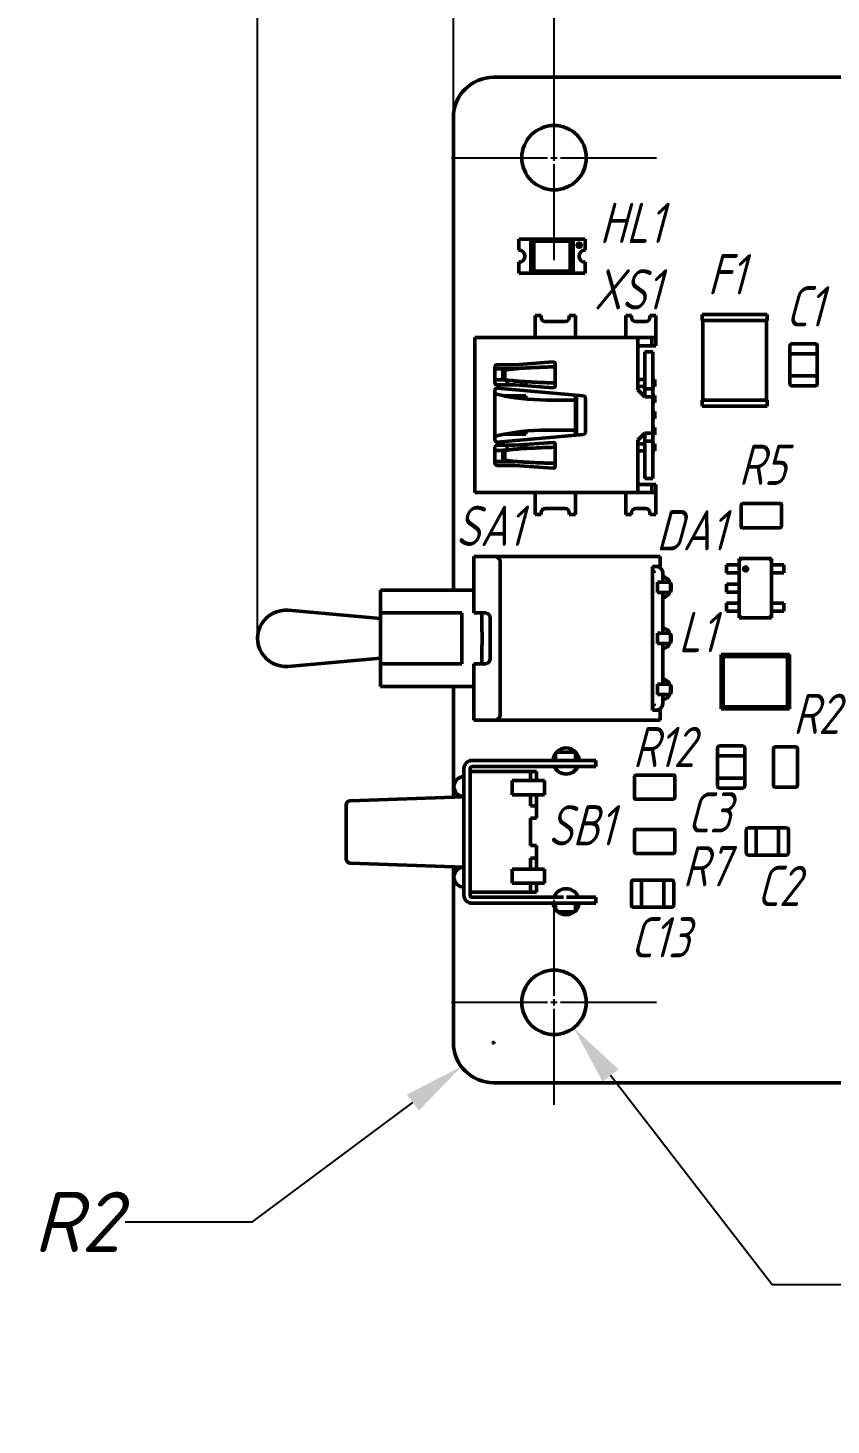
# Model space of a CAD drawing. Header units: millimetres. Extents: x 2803 to 446186229, y 1206 to 1506.
# Drawn here: x 3058.4 to 3098.3, y 1386 to 1455.4 of the extents above; entities that cross this region are included whole.
import ezdxf

# ---------------------------------------------------------------- set-up
doc = ezdxf.new("R2010")
doc.units = ezdxf.units.MM
doc.linetypes.add('CENTER2', pattern=[28.575, 19.05, -3.175, 3.175, -3.175])
doc.layers.add('Tonk', color=7, linetype='Continuous', lineweight=25)
doc.layers.add('Visible (ANSI)', color=7, linetype='Continuous', lineweight=50)
doc.styles.add('GOST-2.304_Type-B_italic', font='GOST Common Italic.ttf')
doc.styles.add('GOST-2.304_Type-B_shrink', font='GOST Common.ttf', dxfattribs={"width": 0.8})
doc.styles.get("Standard").update_dxf_attribs({"font": '', "width": 0.8, "oblique": 15})
doc.styles.get('Standard').set_extended_font_data('GOST type B')
doc.dimstyles.new('ISO-25', dxfattribs={"dimtxt": 2.5, "dimasz": 2.5, "dimexe": 1.25, "dimexo": 0, "dimtad": 1, "dimtxsty": 'Standard', "dimcen": 2.5, "dimadec": 0, "dimazin": 0, "dimtfac": 1, "dimtmove": 0, "dimatfit": 3, "dimfxl": 1, "dimarcsym": 0})
doc.dimstyles.get("Standard").update_dxf_attribs({"dimtxt": 3, "dimasz": 3, "dimexe": 0.18, "dimexo": 0.0625, "dimgap": 0.09, "dimtad": 0, "dimtih": 1, "dimtoh": 1, "dimdec": 0, "dimzin": 0, "dimdsep": 46, "dimtxsty": 'GOST-2.304_Type-B_italic', "dimcen": 0.09, "dimadec": 0, "dimazin": 0, "dimtfac": 1, "dimtdec": 0, "dimtofl": 0, "dimtmove": 0, "dimatfit": 3, "dimfxl": 1, "dimtolj": 1, "dimtzin": 0, "dimarcsym": 0})

# ---------------------------------------------------------------- blocks, each defined once
blk = doc.blocks.new('*U54')
at = {"layer": 'Tonk', "color": 0, "linetype": 'CENTER2', "transparency": 16777216}
for p, q in [((0, 0.32), (0, 5.1)), ((-5.1, 0), (-0.32, 0)), ((0.32, 0), (5.1, 0)), ((0, -5.1), (0, -0.32))]:
    blk.add_line(p, q, dxfattribs=at)
at = {"layer": 'Tonk', "color": 0, "linetype": 'Continuous', "transparency": 16777216}
for p, q in [((-0.16, 0), (0.16, 0)), ((0, -0.16), (0, 0.16))]:
    blk.add_line(p, q, dxfattribs=at)
blk = doc.blocks.new('*U57')
at = {"layer": 'Tonk', "color": 0, "linetype": 'CENTER2', "transparency": 16777216}
for p, q in [((0, 0.32), (0, 5.1)), ((-5.1, 0), (-0.32, 0)), ((0.32, 0), (5.1, 0)), ((0, -5.1), (0, -0.32))]:
    blk.add_line(p, q, dxfattribs=at)
at = {"layer": 'Tonk', "color": 0, "linetype": 'Continuous', "transparency": 16777216}
for p, q in [((-0.16, 0), (0.16, 0)), ((0, -0.16), (0, 0.16))]:
    blk.add_line(p, q, dxfattribs=at)
blk = doc.blocks.new('*D62')
at = {"layer": 'Tonk', "color": 0, "lineweight": -2, "transparency": 16777216}
for p, q in [((3084.56, 1448.972), (3084.56, 1459.077)), ((3137.558, 1448.972), (3137.558, 1459.077)), ((3087.06, 1457.827), (3135.058, 1457.827))]:
    blk.add_line(p, q, dxfattribs=at)
at = {"layer": 'Tonk', "color": 0, "transparency": 16777216}
for points in [[(3087.06, 1458.244), (3087.06, 1457.411), (3084.56, 1457.827)], [(3135.058, 1458.244), (3135.058, 1457.411), (3137.558, 1457.827)]]:
    blk.add_solid(points, dxfattribs=at)
at = {"layer": 'Tonk', "color": 0, "transparency": 16777216, "insert": (3111.059, 1459.704), "char_height": 2.5, "attachment_point": 5}
blk.add_mtext('53*', dxfattribs=at)
blk = doc.blocks.new('*D64')
at = {"layer": 'Tonk', "color": 0, "lineweight": -2, "transparency": 16777216}
for p, q in [((3069.831, 1425.073), (3069.831, 1465.476)), ((3141.557, 1450.972), (3141.557, 1465.476)), ((3072.331, 1464.226), (3139.057, 1464.226))]:
    blk.add_line(p, q, dxfattribs=at)
at = {"layer": 'Tonk', "color": 0, "transparency": 16777216}
for points in [[(3072.331, 1464.643), (3072.331, 1463.81), (3069.831, 1464.226)], [(3139.057, 1464.643), (3139.057, 1463.81), (3141.557, 1464.226)]]:
    blk.add_solid(points, dxfattribs=at)
at = {"layer": 'Tonk', "color": 0, "transparency": 16777216, "insert": (3105.694, 1466.349), "char_height": 2.5, "attachment_point": 5}
blk.add_mtext('71,73*', dxfattribs=at)
blk = doc.blocks.new('*D66')
at = {"layer": 'Tonk', "color": 0, "lineweight": -2, "transparency": 16777216}
for p, q in [((3079.561, 1448.972), (3079.561, 1459.038)), ((3084.56, 1448.972), (3084.56, 1459.038)), ((3077.061, 1457.788), (3074.561, 1457.788)), ((3084.56, 1457.788), (3079.561, 1457.788)), ((3087.06, 1457.788), (3089.56, 1457.788))]:
    blk.add_line(p, q, dxfattribs=at)
at = {"layer": 'Tonk', "color": 0, "transparency": 16777216}
for points in [[(3077.061, 1458.205), (3077.061, 1457.371), (3079.561, 1457.788)], [(3087.06, 1458.205), (3087.06, 1457.371), (3084.56, 1457.788)]]:
    blk.add_solid(points, dxfattribs=at)
at = {"layer": 'Tonk', "color": 0, "transparency": 16777216, "insert": (3082.061, 1459.663), "char_height": 2.5, "attachment_point": 5}
blk.add_mtext('5*', dxfattribs=at)
blk = doc.blocks.new('*D68')
at = {"layer": 'Tonk', "color": 0, "lineweight": -2, "transparency": 16777216}
for p, q in [((3081.471, 1404.975), (3081.651, 1404.975)), ((3081.561, 1404.885), (3081.561, 1405.065)), ((3069.573, 1396.058), (3077.549, 1401.991)), ((3063.255, 1396.058), (3069.573, 1396.058))]:
    blk.add_line(p, q, dxfattribs=at)
at = {"layer": 'Tonk', "color": 0, "transparency": 16777216}
blk.add_solid([(3077.251, 1402.392), (3077.848, 1401.589), (3079.956, 1403.781)], dxfattribs=at)
at = {"layer": 'Tonk', "color": 0, "transparency": 16777216, "insert": (3060.857, 1396.058), "char_height": 3, "attachment_point": 5, "style": 'GOST-2.304_Type-B_italic'}
blk.add_mtext('\\A1;R2', dxfattribs=at)
blk = doc.blocks.new('*D69')
at = {"layer": 'Tonk', "color": 0, "lineweight": -2, "transparency": 16777216}
for p, q in [((3084.47, 1406.974), (3084.65, 1406.974)), ((3084.56, 1406.884), (3084.56, 1407.064)), ((3095.397, 1392.934), (3087.371, 1403.333)), ((3100.104, 1392.934), (3095.397, 1392.934))]:
    blk.add_line(p, q, dxfattribs=at)
at = {"layer": 'Tonk', "color": 0, "transparency": 16777216}
blk.add_solid([(3087.767, 1403.638), (3086.975, 1403.027), (3085.538, 1405.708)], dxfattribs=at)
at = {"layer": 'Tonk', "color": 0, "transparency": 16777216, "insert": (3104.835, 1392.934), "char_height": 3, "attachment_point": 5, "style": 'GOST-2.304_Type-B_shrink'}
blk.add_mtext('\\A1;{\\fArial|b0|i0|c0|p34;\\W1;%%C\\fGOST Common|b0|i1|c204|p34;3 \\P4 шт.}', dxfattribs=at)

msp = doc.modelspace()

# ---------------------------------------------------------------- linework, layer by layer
at = {"layer": 'Visible (ANSI)'}
for p, q in [((3081.561, 1452.972), (3139.558, 1452.972)), ((3079.561, 1427.473), (3079.561, 1450.972)), ((3082.811, 1444.922), (3083.41, 1444.922)), ((3082.811, 1444.372), (3082.811, 1444.922)), ((3083.41, 1443.222), (3083.41, 1444.922)), ((3083.41, 1444.922), (3085.51, 1444.922)), ((3083.41, 1444.922), (3083.41, 1443.222)), ((3083.56, 1444.822), (3083.46, 1444.922)), ((3083.46, 1444.922), (3083.46, 1443.222)), ((3085.46, 1444.922), (3083.46, 1444.922)), ((3085.46, 1444.922), (3085.36, 1444.822)), ((3085.46, 1444.922), (3085.46, 1443.222)), ((3085.51, 1444.922), (3085.51, 1443.222)), ((3085.51, 1443.222), (3085.51, 1444.922)), ((3085.51, 1444.922), (3086.11, 1444.922)), ((3086.11, 1444.922), (3086.11, 1444.372)), ((3083.56, 1443.322), (3083.56, 1444.822)), ((3083.56, 1444.822), (3085.36, 1444.822)), ((3085.36, 1444.822), (3085.36, 1443.322)), ((3082.811, 1443.222), (3082.811, 1443.772)), ((3086.11, 1443.772), (3086.11, 1443.222)), ((3083.41, 1443.222), (3082.811, 1443.222)), ((3085.51, 1443.222), (3083.41, 1443.222)), ((3083.46, 1443.222), (3083.56, 1443.322)), ((3085.46, 1443.222), (3083.46, 1443.222)), ((3085.36, 1443.322), (3083.56, 1443.322)), ((3085.36, 1443.322), (3085.46, 1443.222)), ((3086.11, 1443.222), (3085.51, 1443.222)), ((3083.621, 1440.123), (3083.621, 1441.123)), ((3083.621, 1441.123), (3083.921, 1441.123)), ((3083.921, 1441.123), (3083.921, 1441.023)), ((3084.121, 1440.823), (3085.12, 1440.823)), ((3085.32, 1441.123), (3085.62, 1441.123)), ((3085.32, 1441.023), (3085.32, 1441.123)), ((3085.62, 1441.123), (3085.62, 1440.123)), ((3088.12, 1441.123), (3088.415, 1441.123)), ((3088.12, 1440.123), (3088.12, 1441.123)), ((3088.415, 1441.123), (3088.415, 1441.023)), ((3088.615, 1440.823), (3089.125, 1440.823)), ((3089.325, 1441.123), (3089.62, 1441.123)), ((3089.325, 1441.023), (3089.325, 1441.123)), ((3089.62, 1441.123), (3089.62, 1440.123)), ((3095.155, 1441.173), (3091.915, 1441.173)), ((3091.915, 1440.873), (3091.915, 1441.173)), ((3095.155, 1440.873), (3091.915, 1440.873)), ((3091.947, 1436.923), (3091.947, 1440.873)), ((3095.123, 1436.923), (3095.123, 1440.873)), ((3095.155, 1440.873), (3095.155, 1441.173)), ((3083.621, 1440.023), (3083.621, 1440.123)), ((3085.62, 1440.123), (3085.62, 1440.023)), ((3088.12, 1440.023), (3088.12, 1440.123)), ((3089.62, 1440.123), (3089.62, 1440.023)), ((3080.621, 1440.023), (3080.621, 1439.323)), ((3080.621, 1440.023), (3088.72, 1440.023)), ((3088.72, 1440.023), (3088.72, 1439.323)), ((3088.72, 1440.023), (3089.42, 1440.023)), ((3088.72, 1439.623), (3089.42, 1439.623)), ((3089.42, 1440.023), (3089.62, 1440.023)), ((3089.42, 1440.023), (3089.42, 1439.623)), ((3089.42, 1439.623), (3089.62, 1439.623)), ((3089.62, 1440.023), (3089.62, 1439.623)), ((3096.285, 1439.623), (3096.285, 1439.223)), ((3097.535, 1439.723), (3096.385, 1439.723)), ((3097.635, 1439.223), (3097.635, 1439.623)), ((3080.621, 1439.323), (3080.621, 1433.023)), ((3082.621, 1438.673), (3081.721, 1438.673)), ((3084.513, 1438.815), (3082.621, 1438.673)), ((3084.62, 1438.67), (3084.62, 1438.715)), ((3084.62, 1438.67), (3084.62, 1437.675)), ((3088.72, 1439.323), (3088.72, 1437.423)), ((3089.07, 1439.123), (3089.07, 1439.323)), ((3089.47, 1439.323), (3089.07, 1439.323)), ((3089.07, 1437.473), (3089.07, 1439.123)), ((3089.47, 1439.123), (3089.47, 1439.323)), ((3089.47, 1437.473), (3089.47, 1439.123)), ((3096.385, 1439.223), (3096.285, 1439.223)), ((3096.285, 1439.223), (3096.385, 1439.223)), ((3096.285, 1439.223), (3096.285, 1438.123)), ((3097.535, 1439.223), (3096.385, 1439.223)), ((3096.385, 1439.223), (3097.535, 1439.223)), ((3097.635, 1439.223), (3097.535, 1439.223)), ((3097.535, 1439.223), (3097.635, 1439.223)), ((3097.635, 1438.123), (3097.635, 1439.223)), ((3081.621, 1438.573), (3081.621, 1437.773)), ((3082.537, 1438.473), (3081.621, 1438.473)), ((3082.016, 1437.923), (3082.016, 1438.423)), ((3082.016, 1438.423), (3082.111, 1438.423)), ((3082.111, 1438.423), (3082.111, 1437.923)), ((3096.385, 1438.123), (3096.285, 1438.123)), ((3096.285, 1438.123), (3096.385, 1438.123)), ((3096.285, 1438.123), (3096.285, 1437.723)), ((3097.535, 1438.123), (3096.385, 1438.123)), ((3096.385, 1438.123), (3097.535, 1438.123)), ((3097.635, 1438.123), (3097.535, 1438.123)), ((3097.535, 1438.123), (3097.635, 1438.123)), ((3097.635, 1437.723), (3097.635, 1438.123)), ((3082.015, 1437.928), (3081.621, 1437.928)), ((3081.621, 1437.413), (3081.621, 1437.303)), ((3081.621, 1435.042), (3081.621, 1437.303)), ((3081.721, 1437.673), (3082.621, 1437.673)), ((3086.029, 1437.131), (3081.729, 1437.513)), ((3082.016, 1437.928), (3082.015, 1437.928)), ((3082.111, 1437.923), (3082.016, 1437.923)), ((3082.225, 1437.903), (3082.225, 1437.673)), ((3082.621, 1437.673), (3084.513, 1437.531)), ((3082.951, 1437.843), (3082.951, 1437.648)), ((3083.153, 1437.832), (3083.153, 1437.633)), ((3084.62, 1437.631), (3084.62, 1437.675)), ((3088.72, 1437.948), (3089.07, 1437.948)), ((3088.72, 1437.598), (3089.07, 1437.598)), ((3089.07, 1437.073), (3088.72, 1437.423)), ((3089.07, 1437.473), (3089.47, 1437.473)), ((3089.07, 1437.473), (3089.07, 1437.073)), ((3089.47, 1437.948), (3089.57, 1437.948)), ((3089.47, 1437.598), (3089.57, 1437.598)), ((3089.47, 1437.473), (3089.47, 1437.173)), ((3089.57, 1437.598), (3089.57, 1437.948)), ((3096.385, 1437.623), (3097.535, 1437.623)), ((3082.368, 1437.128), (3082.065, 1437.128)), ((3082.225, 1437.11), (3082.225, 1437.098)), ((3082.931, 1437.128), (3082.673, 1437.128)), ((3082.931, 1437.128), (3082.951, 1437.128)), ((3083.153, 1437.128), (3082.951, 1437.128)), ((3082.951, 1437.128), (3082.951, 1436.992)), ((3083.153, 1437.128), (3083.153, 1436.971)), ((3084.189, 1436.923), (3084.454, 1436.923)), ((3084.454, 1436.923), (3085.62, 1436.923)), ((3085.62, 1437.167), (3085.62, 1436.923)), ((3085.685, 1436.923), (3085.62, 1436.923)), ((3085.62, 1436.923), (3085.62, 1435.423)), ((3085.67, 1436.923), (3085.67, 1437.163)), ((3085.685, 1436.923), (3085.685, 1435.423)), ((3086.12, 1435.314), (3086.12, 1437.031)), ((3088.995, 1437.148), (3089.07, 1437.148)), ((3089.458, 1437.073), (3089.07, 1437.073)), ((3089.47, 1437.173), (3089.47, 1435.173)), ((3089.47, 1437.148), (3089.57, 1437.148)), ((3089.47, 1436.798), (3089.57, 1436.798)), ((3089.57, 1436.798), (3089.57, 1437.148)), ((3095.155, 1436.923), (3091.915, 1436.923)), ((3091.915, 1436.623), (3091.915, 1436.923)), ((3095.155, 1436.623), (3091.915, 1436.623)), ((3095.155, 1436.623), (3095.155, 1436.923)), ((3089.47, 1436.348), (3089.57, 1436.348)), ((3089.47, 1435.998), (3089.57, 1435.998)), ((3089.57, 1435.998), (3089.57, 1436.348)), ((3081.729, 1434.833), (3086.029, 1435.215)), ((3082.368, 1435.218), (3082.065, 1435.218)), ((3082.225, 1435.248), (3082.225, 1435.236)), ((3082.931, 1435.218), (3082.673, 1435.218)), ((3082.931, 1435.218), (3082.951, 1435.218)), ((3082.951, 1435.353), (3082.951, 1435.218)), ((3083.153, 1435.218), (3082.951, 1435.218)), ((3083.153, 1435.374), (3083.153, 1435.218)), ((3084.189, 1435.423), (3084.454, 1435.423)), ((3084.454, 1435.423), (3085.62, 1435.423)), ((3085.62, 1435.423), (3085.62, 1435.178)), ((3085.62, 1435.423), (3085.685, 1435.423)), ((3085.67, 1435.183), (3085.67, 1435.423)), ((3088.72, 1434.923), (3089.07, 1435.273)), ((3088.995, 1435.198), (3089.07, 1435.198)), ((3089.07, 1435.273), (3089.458, 1435.273)), ((3089.07, 1435.273), (3089.07, 1434.873)), ((3089.47, 1435.548), (3089.57, 1435.548)), ((3089.47, 1435.198), (3089.57, 1435.198)), ((3089.57, 1435.198), (3089.57, 1435.548)), ((3081.621, 1435.042), (3081.621, 1434.932)), ((3081.621, 1434.573), (3081.621, 1433.773)), ((3082.621, 1434.673), (3081.721, 1434.673)), ((3082.225, 1434.673), (3082.225, 1434.442)), ((3084.513, 1434.815), (3082.621, 1434.673)), ((3082.951, 1434.698), (3082.951, 1434.503)), ((3083.153, 1434.713), (3083.153, 1434.514)), ((3084.62, 1434.67), (3084.62, 1434.715)), ((3084.62, 1434.67), (3084.62, 1433.675)), ((3088.72, 1434.923), (3088.72, 1433.023)), ((3088.72, 1434.748), (3089.07, 1434.748)), ((3089.07, 1434.873), (3089.47, 1434.873)), ((3089.07, 1433.223), (3089.07, 1434.873)), ((3089.47, 1435.173), (3089.47, 1434.873)), ((3089.47, 1433.223), (3089.47, 1434.873)), ((3089.47, 1434.748), (3089.57, 1434.748)), ((3089.57, 1434.398), (3089.57, 1434.748)), ((3082.015, 1434.418), (3081.621, 1434.418)), ((3082.537, 1433.873), (3081.621, 1433.873)), ((3082.016, 1434.418), (3082.015, 1434.418)), ((3082.016, 1434.423), (3082.016, 1433.923)), ((3082.111, 1434.423), (3082.016, 1434.423)), ((3082.016, 1433.923), (3082.111, 1433.923)), ((3082.111, 1433.923), (3082.111, 1434.423)), ((3088.72, 1434.398), (3089.07, 1434.398)), ((3089.47, 1434.398), (3089.57, 1434.398)), ((3081.721, 1433.673), (3082.621, 1433.673)), ((3082.621, 1433.673), (3084.513, 1433.531)), ((3084.62, 1433.631), (3084.62, 1433.675)), ((3089.07, 1433.023), (3089.07, 1433.223)), ((3089.47, 1433.023), (3089.47, 1433.223)), ((3080.621, 1433.023), (3080.621, 1432.323)), ((3088.72, 1433.023), (3088.72, 1432.323)), ((3089.42, 1432.723), (3088.72, 1432.723)), ((3089.47, 1433.023), (3089.07, 1433.023)), ((3089.42, 1432.723), (3089.62, 1432.723)), ((3089.42, 1432.323), (3089.42, 1432.723)), ((3089.62, 1432.323), (3089.62, 1432.723)), ((3088.72, 1432.323), (3080.621, 1432.323)), ((3083.621, 1432.223), (3083.621, 1432.323)), ((3083.621, 1431.223), (3083.621, 1432.223)), ((3085.62, 1432.323), (3085.62, 1432.223)), ((3085.62, 1432.223), (3085.62, 1431.223)), ((3088.12, 1432.223), (3088.12, 1432.323)), ((3088.12, 1431.223), (3088.12, 1432.223)), ((3088.72, 1432.323), (3089.42, 1432.323)), ((3089.42, 1432.323), (3089.62, 1432.323)), ((3089.62, 1432.323), (3089.62, 1432.223)), ((3089.62, 1432.223), (3089.62, 1431.223)), ((3093.86, 1430.623), (3093.86, 1431.723)), ((3093.91, 1431.773), (3094.16, 1431.773)), ((3094.16, 1431.773), (3095.56, 1431.773)), ((3095.56, 1431.773), (3095.81, 1431.773)), ((3095.86, 1431.723), (3095.86, 1430.623)), ((3083.921, 1431.223), (3083.621, 1431.223)), ((3083.921, 1431.323), (3083.921, 1431.223)), ((3085.12, 1431.523), (3084.121, 1431.523)), ((3085.32, 1431.223), (3085.32, 1431.323)), ((3085.62, 1431.223), (3085.32, 1431.223)), ((3088.415, 1431.223), (3088.12, 1431.223)), ((3088.415, 1431.323), (3088.415, 1431.223)), ((3089.125, 1431.523), (3088.615, 1431.523)), ((3089.325, 1431.223), (3089.325, 1431.323)), ((3089.62, 1431.223), (3089.325, 1431.223)), ((3094.16, 1430.573), (3093.91, 1430.573)), ((3095.56, 1430.573), (3094.16, 1430.573)), ((3095.81, 1430.573), (3095.56, 1430.573)), ((3080.581, 1429.138), (3080.581, 1426.343)), ((3080.581, 1429.138), (3081.181, 1429.138)), ((3081.631, 1429.138), (3081.181, 1429.138)), ((3081.631, 1429.138), (3089.84, 1429.138)), ((3089.84, 1429.138), (3089.84, 1428.638)), ((3093.76, 1426.098), (3093.76, 1429.048)), ((3093.76, 1429.048), (3093.836, 1428.972)), ((3093.76, 1429.048), (3095.36, 1429.048)), ((3093.875, 1428.933), (3093.836, 1428.972)), ((3095.284, 1428.972), (3095.245, 1428.933)), ((3095.36, 1429.048), (3095.284, 1428.972)), ((3095.36, 1426.098), (3095.36, 1429.048)), ((3081.881, 1428.888), (3081.881, 1421.259)), ((3089.46, 1428.638), (3089.46, 1421.509)), ((3089.84, 1428.638), (3089.46, 1428.638)), ((3089.96, 1427.868), (3089.96, 1428.338)), ((3093.135, 1428.723), (3093.351, 1428.723)), ((3093.135, 1428.323), (3093.135, 1428.723)), ((3093.135, 1428.323), (3093.351, 1428.323)), ((3093.351, 1428.723), (3093.448, 1428.723)), ((3093.351, 1428.323), (3093.448, 1428.323)), ((3093.448, 1428.723), (3093.547, 1428.723)), ((3093.448, 1428.323), (3093.547, 1428.323)), ((3093.644, 1428.723), (3093.547, 1428.723)), ((3093.644, 1428.323), (3093.547, 1428.323)), ((3093.644, 1428.723), (3093.76, 1428.723)), ((3093.644, 1428.323), (3093.76, 1428.323)), ((3093.76, 1428.323), (3093.76, 1428.723)), ((3095.36, 1428.723), (3095.476, 1428.723)), ((3095.36, 1428.323), (3095.36, 1428.723)), ((3095.36, 1428.323), (3095.476, 1428.323)), ((3095.476, 1428.723), (3095.573, 1428.723)), ((3095.476, 1428.323), (3095.573, 1428.323)), ((3095.672, 1428.723), (3095.573, 1428.723)), ((3095.672, 1428.323), (3095.573, 1428.323)), ((3095.769, 1428.723), (3095.672, 1428.723)), ((3095.769, 1428.323), (3095.672, 1428.323)), ((3095.769, 1428.723), (3095.985, 1428.723)), ((3095.769, 1428.323), (3095.985, 1428.323)), ((3095.985, 1428.323), (3095.985, 1428.723)), ((3089.708, 1427.868), (3089.708, 1427.358)), ((3090.24, 1427.868), (3089.708, 1427.868)), ((3090.24, 1427.868), (3090.34, 1427.868)), ((3090.34, 1427.358), (3090.34, 1427.868)), ((3093.135, 1427.773), (3093.351, 1427.773)), ((3093.135, 1427.373), (3093.135, 1427.773)), ((3093.351, 1427.773), (3093.448, 1427.773)), ((3093.448, 1427.773), (3093.547, 1427.773)), ((3093.644, 1427.773), (3093.547, 1427.773)), ((3093.644, 1427.773), (3093.76, 1427.773)), ((3093.76, 1427.373), (3093.76, 1427.773)), ((3075.931, 1426.343), (3075.931, 1427.473)), ((3080.581, 1427.473), (3075.931, 1427.473)), ((3090.24, 1427.358), (3089.708, 1427.358)), ((3089.96, 1425.328), (3089.96, 1427.358)), ((3090.24, 1427.358), (3090.34, 1427.358)), ((3093.135, 1427.373), (3093.351, 1427.373)), ((3093.351, 1427.373), (3093.448, 1427.373)), ((3093.448, 1427.373), (3093.547, 1427.373)), ((3093.644, 1427.373), (3093.547, 1427.373)), ((3093.644, 1427.373), (3093.76, 1427.373)), ((3075.931, 1426.067), (3071.353, 1426.468)), ((3075.931, 1426.343), (3079.981, 1426.343)), ((3075.931, 1423.803), (3075.931, 1426.343)), ((3079.981, 1423.803), (3079.981, 1426.343)), ((3081.131, 1426.343), (3080.581, 1426.343)), ((3080.981, 1426.343), (3080.981, 1425.607)), ((3093.135, 1426.823), (3093.351, 1426.823)), ((3093.135, 1426.423), (3093.135, 1426.823)), ((3093.135, 1426.423), (3093.351, 1426.423)), ((3093.351, 1426.823), (3093.448, 1426.823)), ((3093.351, 1426.423), (3093.448, 1426.423)), ((3093.448, 1426.823), (3093.547, 1426.823)), ((3093.448, 1426.423), (3093.547, 1426.423)), ((3093.644, 1426.823), (3093.547, 1426.823)), ((3093.644, 1426.423), (3093.547, 1426.423)), ((3093.644, 1426.823), (3093.76, 1426.823)), ((3093.644, 1426.423), (3093.76, 1426.423)), ((3093.76, 1426.423), (3093.76, 1426.823)), ((3093.76, 1426.098), (3093.836, 1426.174)), ((3093.875, 1426.214), (3093.836, 1426.174)), ((3095.245, 1426.214), (3095.284, 1426.174)), ((3095.36, 1426.098), (3095.284, 1426.174)), ((3095.36, 1426.823), (3095.476, 1426.823)), ((3095.36, 1426.423), (3095.36, 1426.823)), ((3095.36, 1426.423), (3095.476, 1426.423)), ((3095.476, 1426.823), (3095.573, 1426.823)), ((3095.476, 1426.423), (3095.573, 1426.423)), ((3095.672, 1426.823), (3095.573, 1426.823)), ((3095.672, 1426.423), (3095.573, 1426.423)), ((3095.769, 1426.823), (3095.672, 1426.823)), ((3095.769, 1426.423), (3095.672, 1426.423)), ((3095.769, 1426.823), (3095.985, 1426.823)), ((3095.769, 1426.423), (3095.985, 1426.423)), ((3095.985, 1426.423), (3095.985, 1426.823)), ((3081.381, 1426.093), (3081.381, 1424.053)), ((3093.76, 1426.098), (3095.36, 1426.098)), ((3089.708, 1425.328), (3089.708, 1424.818)), ((3090.24, 1425.328), (3089.708, 1425.328)), ((3090.24, 1424.818), (3089.708, 1424.818)), ((3089.96, 1422.789), (3089.96, 1424.818)), ((3090.24, 1425.328), (3090.34, 1425.328)), ((3090.24, 1424.818), (3090.34, 1424.818)), ((3090.34, 1424.818), (3090.34, 1425.328)), ((3075.931, 1424.079), (3071.353, 1423.679)), ((3080.981, 1424.54), (3080.981, 1423.803)), ((3092.96, 1424.174), (3092.86, 1424.274)), ((3092.86, 1424.274), (3092.86, 1421.574)), ((3093.01, 1424.274), (3092.86, 1424.274)), ((3092.96, 1421.674), (3092.96, 1424.174)), ((3092.96, 1424.174), (3096.16, 1424.174)), ((3096.26, 1424.274), (3093.01, 1424.274)), ((3096.16, 1424.174), (3096.26, 1424.274)), ((3096.16, 1424.174), (3096.16, 1421.674)), ((3096.26, 1421.574), (3096.26, 1424.274)), ((3075.931, 1422.674), (3075.931, 1423.803)), ((3075.931, 1423.803), (3079.981, 1423.803)), ((3080.581, 1423.803), (3080.581, 1421.009)), ((3080.581, 1423.803), (3081.131, 1423.803)), ((3089.708, 1422.789), (3089.708, 1422.279)), ((3090.24, 1422.789), (3089.708, 1422.789)), ((3090.24, 1422.789), (3090.34, 1422.789)), ((3090.34, 1422.279), (3090.34, 1422.789)), ((3080.581, 1422.674), (3075.931, 1422.674)), ((3079.561, 1417.18), (3079.561, 1422.674)), ((3090.24, 1422.279), (3089.708, 1422.279)), ((3089.96, 1421.809), (3089.96, 1422.279)), ((3090.24, 1422.279), (3090.34, 1422.279)), ((3089.46, 1421.509), (3089.84, 1421.509)), ((3089.84, 1421.509), (3089.84, 1421.009)), ((3092.96, 1421.674), (3092.86, 1421.574)), ((3092.86, 1421.574), (3093.01, 1421.574)), ((3096.16, 1421.674), (3092.96, 1421.674)), ((3093.01, 1421.574), (3096.26, 1421.574)), ((3096.16, 1421.674), (3096.26, 1421.574)), ((3080.581, 1421.009), (3081.181, 1421.009)), ((3081.631, 1421.009), (3081.181, 1421.009)), ((3081.631, 1421.009), (3089.84, 1421.009)), ((3084.635, 1419.004), (3084.635, 1419.357)), ((3084.688, 1419.42), (3085.633, 1419.42)), ((3085.635, 1419.399), (3085.635, 1419.417)), ((3085.635, 1419.399), (3085.635, 1419.004)), ((3092.685, 1419.624), (3092.685, 1419.224)), ((3092.785, 1419.224), (3092.685, 1419.224)), ((3092.685, 1419.224), (3092.785, 1419.224)), ((3092.685, 1419.224), (3092.685, 1418.124)), ((3093.935, 1419.724), (3092.785, 1419.724)), ((3093.935, 1419.224), (3092.785, 1419.224)), ((3092.785, 1419.224), (3093.935, 1419.224)), ((3094.035, 1419.224), (3093.935, 1419.224)), ((3093.935, 1419.224), (3094.035, 1419.224)), ((3094.035, 1419.224), (3094.035, 1419.624)), ((3094.035, 1418.124), (3094.035, 1419.224)), ((3095.46, 1419.374), (3095.46, 1419.624)), ((3095.46, 1417.974), (3095.46, 1419.374)), ((3095.51, 1419.674), (3096.61, 1419.674)), ((3096.66, 1419.624), (3096.66, 1419.374)), ((3096.66, 1419.374), (3096.66, 1417.974)), ((3080.086, 1412.299), (3080.086, 1418.599)), ((3080.386, 1418.201), (3080.386, 1418.599)), ((3085.037, 1418.999), (3080.486, 1418.999)), ((3080.486, 1418.699), (3085.037, 1418.699)), ((3084.635, 1418.999), (3084.635, 1419.004)), ((3085.037, 1418.999), (3085.175, 1418.999)), ((3085.037, 1418.699), (3085.175, 1418.699)), ((3085.175, 1418.999), (3086.623, 1418.999)), ((3085.175, 1418.699), (3086.623, 1418.699)), ((3085.635, 1419.004), (3085.635, 1418.999)), ((3086.623, 1418.999), (3086.635, 1418.999)), ((3086.623, 1418.699), (3086.635, 1418.699)), ((3086.635, 1418.999), (3086.635, 1418.699)), ((3083.386, 1418.449), (3080.386, 1418.449)), ((3080.386, 1418.049), (3080.386, 1418.201)), ((3080.386, 1412.849), (3080.386, 1418.049)), ((3082.486, 1417.999), (3082.486, 1417.299)), ((3082.786, 1417.999), (3082.486, 1417.999)), ((3082.786, 1417.999), (3084.086, 1417.999)), ((3083.686, 1418.449), (3083.386, 1418.449)), ((3083.386, 1418.049), (3083.386, 1418.449)), ((3083.386, 1418.049), (3083.386, 1417.999)), ((3083.686, 1417.999), (3083.686, 1418.449)), ((3084.086, 1417.999), (3084.086, 1417.299)), ((3088.56, 1417.124), (3088.56, 1418.224)), ((3088.61, 1418.274), (3088.86, 1418.274)), ((3088.86, 1418.274), (3090.26, 1418.274)), ((3090.26, 1418.274), (3090.51, 1418.274)), ((3090.56, 1418.224), (3090.56, 1417.124)), ((3092.785, 1418.124), (3092.685, 1418.124)), ((3092.685, 1418.124), (3092.785, 1418.124)), ((3092.685, 1418.124), (3092.685, 1417.724)), ((3093.935, 1418.124), (3092.785, 1418.124)), ((3092.785, 1418.124), (3093.935, 1418.124)), ((3094.035, 1418.124), (3093.935, 1418.124)), ((3093.935, 1418.124), (3094.035, 1418.124)), ((3094.035, 1417.724), (3094.035, 1418.124)), ((3095.46, 1417.724), (3095.46, 1417.974)), ((3096.66, 1417.974), (3096.66, 1417.724)), ((3074.429, 1417.001), (3080.086, 1417.199)), ((3082.486, 1417.299), (3082.786, 1417.299)), ((3082.786, 1417.299), (3084.086, 1417.299)), ((3083.386, 1417.299), (3083.386, 1416.749)), ((3083.686, 1416.749), (3083.686, 1417.299)), ((3092.785, 1417.624), (3093.935, 1417.624)), ((3096.61, 1417.674), (3095.51, 1417.674)), ((3074.236, 1414.096), (3074.236, 1416.801)), ((3083.386, 1416.749), (3083.686, 1416.749)), ((3083.686, 1416.124), (3083.686, 1416.749)), ((3088.86, 1417.074), (3088.61, 1417.074)), ((3090.26, 1417.074), (3088.86, 1417.074)), ((3090.51, 1417.074), (3090.26, 1417.074)), ((3083.386, 1416.124), (3083.386, 1414.774)), ((3083.686, 1416.124), (3083.386, 1416.124)), ((3088.56, 1414.424), (3088.56, 1415.524)), ((3088.61, 1415.574), (3088.86, 1415.574)), ((3088.86, 1415.574), (3090.26, 1415.574)), ((3090.26, 1415.574), (3090.51, 1415.574)), ((3090.56, 1415.524), (3090.56, 1414.424)), ((3094.11, 1415.549), (3094.11, 1414.399)), ((3094.61, 1415.649), (3094.21, 1415.649)), ((3094.61, 1415.649), (3094.61, 1415.549)), ((3094.61, 1415.549), (3094.61, 1415.649)), ((3095.71, 1415.649), (3094.61, 1415.649)), ((3094.61, 1415.549), (3094.61, 1414.399)), ((3094.61, 1414.399), (3094.61, 1415.549)), ((3095.71, 1415.649), (3095.71, 1415.549)), ((3095.71, 1415.549), (3095.71, 1415.649)), ((3096.11, 1415.649), (3095.71, 1415.649)), ((3095.71, 1415.549), (3095.71, 1414.399)), ((3095.71, 1414.399), (3095.71, 1415.549)), ((3096.21, 1414.399), (3096.21, 1415.549)), ((3083.386, 1414.774), (3083.686, 1414.774)), ((3083.686, 1414.149), (3083.686, 1414.774)), ((3088.86, 1414.374), (3088.61, 1414.374)), ((3090.26, 1414.374), (3088.86, 1414.374)), ((3090.51, 1414.374), (3090.26, 1414.374)), ((3094.61, 1414.399), (3094.61, 1414.299)), ((3094.61, 1414.299), (3094.61, 1414.399)), ((3095.71, 1414.399), (3095.71, 1414.299)), ((3095.71, 1414.299), (3095.71, 1414.399)), ((3074.429, 1413.897), (3080.086, 1413.699)), ((3079.561, 1404.974), (3079.561, 1413.717)), ((3083.386, 1414.149), (3083.386, 1413.599)), ((3083.686, 1414.149), (3083.386, 1414.149)), ((3083.686, 1413.599), (3083.686, 1414.149)), ((3094.21, 1414.299), (3094.61, 1414.299)), ((3094.61, 1414.299), (3095.71, 1414.299)), ((3095.71, 1414.299), (3096.11, 1414.299)), ((3082.486, 1413.599), (3082.486, 1412.899)), ((3082.786, 1413.599), (3082.486, 1413.599)), ((3084.086, 1413.599), (3082.786, 1413.599)), ((3084.086, 1412.899), (3084.086, 1413.599)), ((3088.91, 1413.049), (3088.51, 1413.049)), ((3088.91, 1413.049), (3088.91, 1412.949)), ((3088.91, 1412.949), (3088.91, 1413.049)), ((3090.01, 1413.049), (3088.91, 1413.049)), ((3090.01, 1413.049), (3090.01, 1412.949)), ((3090.01, 1412.949), (3090.01, 1413.049)), ((3090.41, 1413.049), (3090.01, 1413.049)), ((3080.386, 1412.697), (3080.386, 1412.849)), ((3080.386, 1412.299), (3080.386, 1412.697)), ((3080.386, 1412.449), (3083.386, 1412.449)), ((3082.786, 1412.899), (3082.486, 1412.899)), ((3084.086, 1412.899), (3082.786, 1412.899)), ((3083.386, 1412.899), (3083.386, 1412.849)), ((3083.386, 1412.449), (3083.386, 1412.849)), ((3083.386, 1412.449), (3083.686, 1412.449)), ((3083.686, 1412.449), (3083.686, 1412.899)), ((3088.41, 1412.949), (3088.41, 1411.799)), ((3088.91, 1412.949), (3088.91, 1411.799)), ((3088.91, 1411.799), (3088.91, 1412.949)), ((3090.01, 1412.949), (3090.01, 1411.799)), ((3090.01, 1411.799), (3090.01, 1412.949)), ((3090.51, 1411.799), (3090.51, 1412.949)), ((3085.037, 1412.199), (3080.486, 1412.199)), ((3080.486, 1411.899), (3085.037, 1411.899)), ((3084.635, 1411.899), (3084.635, 1411.894)), ((3084.635, 1411.894), (3084.635, 1411.591)), ((3085.037, 1411.899), (3085.175, 1411.899)), ((3086.623, 1412.199), (3085.175, 1412.199)), ((3085.175, 1411.899), (3086.623, 1411.899)), ((3085.635, 1411.894), (3085.635, 1411.899)), ((3085.635, 1411.53), (3085.635, 1411.894)), ((3086.635, 1412.199), (3086.623, 1412.199)), ((3086.623, 1411.899), (3086.635, 1411.899)), ((3086.635, 1411.899), (3086.635, 1412.199)), ((3088.51, 1411.699), (3088.91, 1411.699)), ((3088.91, 1411.799), (3088.91, 1411.699)), ((3088.91, 1411.699), (3088.91, 1411.799)), ((3088.91, 1411.699), (3090.01, 1411.699)), ((3090.01, 1411.799), (3090.01, 1411.699)), ((3090.01, 1411.699), (3090.01, 1411.799)), ((3090.01, 1411.699), (3090.41, 1411.699)), ((3084.741, 1411.477), (3085.58, 1411.477)), ((3139.558, 1402.975), (3081.561, 1402.975))]:
    msp.add_line(p, q, dxfattribs=at)
for centre, radius in [((3084.56, 1448.972), 1.6), ((3085.81, 1444.622), 0.1), ((3094.08, 1428.523), 0.1), ((3084.56, 1406.974), 1.6)]:
    msp.add_circle(centre, radius, dxfattribs=at)
for centre, radius, start, end in [((3081.561, 1450.971), 2.001, 90.02084, 179.97916), ((3082.811, 1444.072), 0.3, 270.00001, 90.00001), ((3086.11, 1444.072), 0.3, 90.00001, 270.00001), ((3084.121, 1441.023), 0.2, 180, 270), ((3085.12, 1441.023), 0.2, 270, 360), ((3088.615, 1441.023), 0.2, 180, 270), ((3089.125, 1441.023), 0.2, 270, 360), ((3096.385, 1439.623), 0.1, 90, 180), ((3097.535, 1439.623), 0.1, 0, 90), ((3081.721, 1438.573), 0.1, 90, 180), ((3084.52, 1438.715), 0.1, 360, 94.28915), ((3081.721, 1437.773), 0.1, 180, 270), ((3081.721, 1437.413), 0.1, 84.92039, 180), ((3084.52, 1437.631), 0.1, 265.71084, 360), ((3096.385, 1437.723), 0.1, 180, 270), ((3097.535, 1437.723), 0.1, 270, 0), ((3086.02, 1437.031), 0.1, 360, 84.92039), ((3086.02, 1435.314), 0.1, 275.07961, 360), ((3081.721, 1434.932), 0.1, 180, 275.07961), ((3081.721, 1434.573), 0.1, 90, 180), ((3084.52, 1434.715), 0.1, 360, 94.28915), ((3081.721, 1433.773), 0.1, 180, 270), ((3084.52, 1433.631), 0.1, 265.71084, 360), ((3093.91, 1431.723), 0.05, 90.00001, 180), ((3095.81, 1431.723), 0.05, 0, 90.00001), ((3084.121, 1431.323), 0.2, 90, 180), ((3085.12, 1431.323), 0.2, 360, 90), ((3088.615, 1431.323), 0.2, 90, 180), ((3089.125, 1431.323), 0.2, 360, 90), ((3093.91, 1430.623), 0.05, 180, 270.00001), ((3095.81, 1430.623), 0.05, 270.00001, 0), ((3081.631, 1428.888), 0.25, 0, 90), ((3089.66, 1428.338), 0.3, 0, 90), ((3089.84, 1427.613), 0.545, 27.89724, 77.28013), ((3089.84, 1427.613), 0.545, 336.55352, 23.44648), ((3089.84, 1427.613), 0.545, 282.71987, 332.10241), ((3071.231, 1425.073), 1.4, 85, 275), ((3081.131, 1426.093), 0.25, 0, 78.46304), ((3089.84, 1425.073), 0.545, 27.89724, 77.28012), ((3089.84, 1425.073), 0.545, 282.71988, 332.10241), ((3089.84, 1425.073), 0.545, 336.55353, 23.44647), ((3081.131, 1424.053), 0.25, 281.53696, 0), ((3089.84, 1422.534), 0.545, 27.89724, 77.28012), ((3089.84, 1422.534), 0.545, 336.55354, 23.44646), ((3089.84, 1422.534), 0.545, 282.71988, 332.10241), ((3089.66, 1421.809), 0.3, 270, 0), ((3081.631, 1421.259), 0.25, 270, 0), ((3085.16, 1418.974), 0.65, 2.20343, 177.79657), ((3092.785, 1419.624), 0.1, 90, 180), ((3093.935, 1419.624), 0.1, 0, 90), ((3095.51, 1419.624), 0.05, 90, 180), ((3096.61, 1419.624), 0.05, 0, 90), ((3080.486, 1418.599), 0.4, 90, 180), ((3080.486, 1418.599), 0.1, 90, 180), ((3085.16, 1418.974), 0.65, 205.02988, 334.97012), ((3080.086, 1417.699), 0.5, 90, 270), ((3088.61, 1418.224), 0.05, 90.00001, 180), ((3090.51, 1418.224), 0.05, 0, 90.00001), ((3092.785, 1417.724), 0.1, 180, 270), ((3093.935, 1417.724), 0.1, 270, 0), ((3095.51, 1417.724), 0.05, 180, 270), ((3096.61, 1417.724), 0.05, 270, 0), ((3074.436, 1416.801), 0.2, 92, 180), ((3088.61, 1417.124), 0.05, 180, 270.00001), ((3090.51, 1417.124), 0.05, 270.00001, 0), ((3088.61, 1415.524), 0.05, 90, 180), ((3090.51, 1415.524), 0.05, 0, 90), ((3094.21, 1415.549), 0.1, 90.00001, 180), ((3096.11, 1415.549), 0.1, 0, 90.00001), ((3088.61, 1414.424), 0.05, 180, 270), ((3090.51, 1414.424), 0.05, 270, 0), ((3094.21, 1414.399), 0.1, 180, 270.00001), ((3096.11, 1414.399), 0.1, 270.00001, 0), ((3074.436, 1414.096), 0.2, 180, 268), ((3080.086, 1413.199), 0.5, 90, 270), ((3088.51, 1412.949), 0.1, 90.00001, 180), ((3090.41, 1412.949), 0.1, 0, 90.00001), ((3080.486, 1412.299), 0.4, 180, 270), ((3080.486, 1412.299), 0.1, 180, 270), ((3085.16, 1411.974), 0.65, 20.2514, 159.74861), ((3085.16, 1411.974), 0.65, 186.62662, 353.37339), ((3088.51, 1411.799), 0.1, 180, 270.00001), ((3090.41, 1411.799), 0.1, 270.00001, 0), ((3081.561, 1404.975), 2.001, 180.02084, 269.97916)]:
    msp.add_arc(centre, radius, start, end, dxfattribs=at)
for centre, major_axis, ratio, start_param, end_param in [((3077.822, 1490.098), (0, -51.864), 0.948476, 0.085352, 0.095998), ((3077.917, 1490.098), (0, -51.864), 0.948476, 0.085352, 0.095998), ((3081.546, 1429.894), (0.002, 8.051), 0.906312, 6.219159, 6.219203), ((3077.822, 1386.248), (0, 51.864), 0.948476, 6.187187, 6.197834), ((3077.917, 1386.248), (0, 51.864), 0.948476, 6.187187, 6.197834), ((3081.546, 1429.094), (0.002, 8.051), 0.906312, 6.190369, 6.207827), ((3089.068, 1437.173), (0.39, -0.097), 0.997613, 6.273761, 6.525872), ((3081.546, 1443.252), (0.002, -8.051), 0.906312, 0.075358, 0.092816), ((3089.068, 1435.172), (0.39, 0.097), 0.997613, 6.040499, 6.29261), ((3081.546, 1442.452), (0.002, -8.051), 0.906312, 0.063982, 0.064026), ((3077.822, 1486.098), (0, -51.864), 0.948476, 0.085352, 0.095998), ((3077.822, 1382.248), (0, 51.864), 0.948476, 6.187187, 6.197834), ((3077.917, 1486.098), (0, -51.864), 0.948476, 0.085352, 0.095998), ((3077.917, 1382.248), (0, 51.864), 0.948476, 6.187187, 6.197834)]:
    msp.add_ellipse(centre, major_axis=major_axis, ratio=ratio, start_param=start_param, end_param=end_param, dxfattribs=at)
for points, knots in [([(3084.62, 1438.67), (3084.62, 1438.657), (3084.618, 1438.645), (3084.608, 1438.621), (3084.601, 1438.61), (3084.583, 1438.591), (3084.573, 1438.584), (3084.549, 1438.573), (3084.536, 1438.57), (3084.523, 1438.57)], [-0.01560843, -0.01560843, -0.01560843, -0.01560843, -0.01176261, -0.01176261, -0.00788288, -0.00788288, -0.00398661, -0.00398661, -0.000001, -0.000001, -0.000001, -0.000001]), ([(3082.783, 1438.49), (3082.743, 1438.488), (3082.702, 1438.486), (3082.663, 1438.483), (3082.62, 1438.48), (3082.578, 1438.477), (3082.537, 1438.473)], [0.3575878, 0.3575878, 0.3575878, 0.3575878, 0.6666667, 0.6666667, 0.6666667, 1, 1, 1, 1]), ([(3082.873, 1438.498), (3082.833, 1438.495), (3082.793, 1438.491), (3082.712, 1438.482), (3082.671, 1438.477), (3082.632, 1438.473)], [-0.0245792, -0.0245792, -0.0245792, -0.0245792, -0.01240032, -0.01240032, -0.000001, -0.000001, -0.000001, -0.000001]), ([(3084.523, 1438.57), (3084.248, 1438.563), (3083.973, 1438.553), (3083.423, 1438.529), (3083.148, 1438.514), (3082.873, 1438.498)], [0.000001, 0.000001, 0.000001, 0.000001, 0.0837334, 0.0837334, 0.1674657, 0.1674657, 0.1674657, 0.1674657]), ([(3081.7, 1437.205), (3081.689, 1437.207), (3081.678, 1437.211), (3081.659, 1437.223), (3081.65, 1437.231), (3081.636, 1437.249), (3081.63, 1437.26), (3081.622, 1437.281), (3081.621, 1437.292), (3081.621, 1437.303)], [0.000001, 0.000001, 0.000001, 0.000001, 0.00339141, 0.00339141, 0.00697347, 0.00697347, 0.01051792, 0.01051792, 0.01383602, 0.01383602, 0.01383602, 0.01383602]), ([(3082.783, 1437.855), (3082.743, 1437.858), (3082.702, 1437.86), (3082.663, 1437.862), (3082.62, 1437.865), (3082.578, 1437.869), (3082.537, 1437.873)], [0.3575878, 0.3575878, 0.3575878, 0.3575878, 0.6666667, 0.6666667, 0.6666667, 1, 1, 1, 1]), ([(3084.523, 1437.775), (3084.248, 1437.783), (3083.973, 1437.792), (3083.423, 1437.817), (3083.148, 1437.831), (3082.873, 1437.848)], [-0.1674657, -0.1674657, -0.1674657, -0.1674657, -0.0837333, -0.0837333, -0.000001, -0.000001, -0.000001, -0.000001]), ([(3084.523, 1437.775), (3084.536, 1437.775), (3084.549, 1437.772), (3084.573, 1437.762), (3084.583, 1437.754), (3084.601, 1437.736), (3084.608, 1437.725), (3084.618, 1437.701), (3084.62, 1437.688), (3084.62, 1437.675)], [-0.01559958, -0.01559958, -0.01559958, -0.01559958, -0.01163975, -0.01163975, -0.00774621, -0.00774621, -0.00386745, -0.00386745, -0.000001, -0.000001, -0.000001, -0.000001]), ([(3082.225, 1437.11), (3082.253, 1437.106), (3082.282, 1437.102), (3082.312, 1437.099), (3082.342, 1437.096), (3082.373, 1437.093), (3082.404, 1437.091), (3082.435, 1437.089), (3082.467, 1437.088), (3082.499, 1437.088), (3082.53, 1437.088), (3082.562, 1437.088), (3082.594, 1437.089), (3082.625, 1437.09), (3082.657, 1437.092), (3082.688, 1437.095), (3082.718, 1437.097), (3082.748, 1437.101), (3082.777, 1437.104), (3082.806, 1437.108), (3082.834, 1437.112), (3082.86, 1437.116), (3082.885, 1437.12), (3082.909, 1437.124), (3082.931, 1437.128)], [0, 0, 0, 0, 0.125, 0.125, 0.125, 0.25, 0.25, 0.25, 0.375, 0.375, 0.375, 0.5, 0.5, 0.5, 0.625, 0.625, 0.625, 0.75, 0.75, 0.75, 0.875, 0.875, 0.875, 1, 1, 1, 1]), ([(3082.368, 1437.128), (3082.392, 1437.126), (3082.417, 1437.125), (3082.442, 1437.124), (3082.468, 1437.123), (3082.494, 1437.123), (3082.521, 1437.123), (3082.547, 1437.123), (3082.573, 1437.123), (3082.599, 1437.124), (3082.624, 1437.125), (3082.649, 1437.126), (3082.673, 1437.128)], [0, 0, 0, 0, 0.25, 0.25, 0.25, 0.5, 0.5, 0.5, 0.75, 0.75, 0.75, 1, 1, 1, 1]), ([(3082.931, 1435.218), (3082.909, 1435.222), (3082.885, 1435.226), (3082.86, 1435.23), (3082.834, 1435.234), (3082.806, 1435.238), (3082.777, 1435.241), (3082.748, 1435.245), (3082.718, 1435.248), (3082.688, 1435.251), (3082.657, 1435.253), (3082.625, 1435.255), (3082.594, 1435.256), (3082.562, 1435.258), (3082.53, 1435.258), (3082.499, 1435.258), (3082.467, 1435.257), (3082.435, 1435.256), (3082.404, 1435.254), (3082.373, 1435.252), (3082.342, 1435.25), (3082.312, 1435.247), (3082.282, 1435.244), (3082.253, 1435.24), (3082.225, 1435.236)], [0, 0, 0, 0, 0.125, 0.125, 0.125, 0.25, 0.25, 0.25, 0.375, 0.375, 0.375, 0.5, 0.5, 0.5, 0.625, 0.625, 0.625, 0.75, 0.75, 0.75, 0.875, 0.875, 0.875, 1, 1, 1, 1]), ([(3082.673, 1435.218), (3082.673, 1435.218), (3082.673, 1435.218), (3082.624, 1435.221), (3082.571, 1435.223), (3082.521, 1435.223), (3082.471, 1435.223), (3082.417, 1435.221), (3082.368, 1435.218), (3082.368, 1435.218), (3082.368, 1435.218)], [0.22576551, 0.22576551, 0.22576551, 0.22576551, 0.22581838, 0.22581838, 0.24081338, 0.24081338, 0.24081338, 0.25580838, 0.25580838, 0.25586126, 0.25586126, 0.25586126, 0.25586126]), ([(3081.621, 1435.042), (3081.621, 1435.053), (3081.622, 1435.064), (3081.63, 1435.086), (3081.636, 1435.096), (3081.65, 1435.115), (3081.659, 1435.123), (3081.679, 1435.134), (3081.689, 1435.139), (3081.7, 1435.141)], [0.000001, 0.000001, 0.000001, 0.000001, 0.00332399, 0.00332399, 0.00687373, 0.00687373, 0.01044471, 0.01044471, 0.0138246, 0.0138246, 0.0138246, 0.0138246]), ([(3084.523, 1434.57), (3084.248, 1434.563), (3083.973, 1434.553), (3083.423, 1434.529), (3083.148, 1434.515), (3082.873, 1434.498)], [0.000001, 0.000001, 0.000001, 0.000001, 0.0837334, 0.0837334, 0.1674657, 0.1674657, 0.1674657, 0.1674657]), ([(3084.62, 1434.67), (3084.62, 1434.658), (3084.618, 1434.645), (3084.608, 1434.621), (3084.601, 1434.61), (3084.583, 1434.592), (3084.573, 1434.584), (3084.549, 1434.574), (3084.536, 1434.571), (3084.523, 1434.57)], [0.000001, 0.000001, 0.000001, 0.000001, 0.00384464, 0.00384464, 0.00772217, 0.00772217, 0.01161623, 0.01161623, 0.01559957, 0.01559957, 0.01559957, 0.01559957]), ([(3082.783, 1434.49), (3082.743, 1434.488), (3082.702, 1434.486), (3082.663, 1434.483), (3082.62, 1434.48), (3082.578, 1434.477), (3082.537, 1434.473)], [0.3575878, 0.3575878, 0.3575878, 0.3575878, 0.6666667, 0.6666667, 0.6666667, 1, 1, 1, 1]), ([(3082.783, 1433.856), (3082.743, 1433.858), (3082.702, 1433.86), (3082.663, 1433.863), (3082.62, 1433.866), (3082.578, 1433.869), (3082.537, 1433.873)], [0.3575878, 0.3575878, 0.3575878, 0.3575878, 0.6666667, 0.6666667, 0.6666667, 1, 1, 1, 1]), ([(3082.873, 1434.498), (3082.833, 1434.495), (3082.793, 1434.491), (3082.712, 1434.482), (3082.671, 1434.477), (3082.632, 1434.473)], [0.000001, 0.000001, 0.000001, 0.000001, 0.01217732, 0.01217732, 0.02457404, 0.02457404, 0.02457404, 0.02457404]), ([(3084.523, 1433.775), (3084.248, 1433.783), (3083.973, 1433.793), (3083.423, 1433.817), (3083.148, 1433.831), (3082.873, 1433.848)], [-0.1674657, -0.1674657, -0.1674657, -0.1674657, -0.0837333, -0.0837333, -0.000001, -0.000001, -0.000001, -0.000001]), ([(3084.523, 1433.775), (3084.536, 1433.775), (3084.549, 1433.772), (3084.573, 1433.762), (3084.583, 1433.754), (3084.601, 1433.736), (3084.608, 1433.725), (3084.618, 1433.701), (3084.62, 1433.688), (3084.62, 1433.675)], [0.000001, 0.000001, 0.000001, 0.000001, 0.00396308, 0.00396308, 0.00785883, 0.00785883, 0.01173979, 0.01173979, 0.01560844, 0.01560844, 0.01560844, 0.01560844]), ([(3089.544, 1428.338), (3089.544, 1428.339), (3089.544, 1428.34), (3089.529, 1428.379), (3089.508, 1428.418), (3089.474, 1428.463), (3089.467, 1428.472), (3089.46, 1428.48)], [-0.19756012, -0.19756012, -0.19756012, -0.19756012, -0.19722532, -0.19722532, -0.18137709, -0.18137709, -0.17780186, -0.17780186, -0.17780186, -0.17780186]), ([(3080.981, 1425.607), (3080.979, 1425.431), (3080.99, 1425.241), (3080.99, 1424.906), (3080.979, 1424.716), (3080.981, 1424.54)], [0.291553, 0.291553, 0.291553, 0.291553, 0.3418783, 0.3418783, 0.3922035, 0.3922035, 0.3922035, 0.3922035]), ([(3089.46, 1421.667), (3089.467, 1421.675), (3089.474, 1421.683), (3089.508, 1421.729), (3089.529, 1421.768), (3089.544, 1421.807), (3089.544, 1421.808), (3089.544, 1421.809)], [-0.01942347, -0.01942347, -0.01942347, -0.01942347, -0.01584824, -0.01584824, 0, 0, 0.0003348, 0.0003348, 0.0003348, 0.0003348])]:
    msp.add_open_spline(points, degree=3, knots=knots, dxfattribs=at)
for points in [[(3082.783, 1438.49), (3082.785, 1438.49), (3082.787, 1438.49), (3082.788, 1438.49)], [(3082.873, 1437.848), (3082.793, 1437.853), (3082.709, 1437.865), (3082.632, 1437.873)], [(3082.788, 1437.855), (3082.787, 1437.855), (3082.785, 1437.855), (3082.783, 1437.855)], [(3081.7, 1437.205), (3082.527, 1437.017), (3083.357, 1436.923), (3084.189, 1436.923)], [(3081.7, 1435.141), (3082.527, 1435.329), (3083.357, 1435.423), (3084.189, 1435.423)], [(3082.873, 1433.848), (3082.793, 1433.853), (3082.709, 1433.865), (3082.632, 1433.873)], [(3082.783, 1434.49), (3082.785, 1434.49), (3082.787, 1434.49), (3082.788, 1434.491)], [(3082.788, 1433.855), (3082.787, 1433.855), (3082.785, 1433.856), (3082.783, 1433.856)], [(3081.131, 1426.343), (3081.147, 1426.343), (3081.164, 1426.342), (3081.181, 1426.338)], [(3081.181, 1423.809), (3081.164, 1423.805), (3081.147, 1423.803), (3081.131, 1423.803)]]:
    msp.add_open_spline(points, degree=3, dxfattribs=at)

# ---------------------------------------------------------------- block references
at = {"layer": 'Tonk', "linetype": 'CENTER2'}
for name, p in [('*U54', (3084.56, 1448.972)), ('*U57', (3084.56, 1406.974))]:
    msp.add_blockref(name, p, dxfattribs=at)

# ---------------------------------------------------------------- texts
at = {"layer": 'Tonk', "char_height": 2, "attachment_point": 1}
for s, insert in [('HL1', (3086.823, 1446.729)), ('F1', (3092.192, 1444.176)), ('XS1', (3086.541, 1443.425)), ('C1', (3096.081, 1442.58)), ('R5', (3093.729, 1434.704)), ('SA1', (3079.678, 1431.666)), ('DA1', (3089.634, 1431.448)), ('L1', (3090.743, 1426.383)), ('R2', (3096.431, 1422.32)), ('R12', (3088.468, 1420.669)), ('C3', (3091.179, 1417.416)), ('SB1', (3084.272, 1416.778)), ('R7', (3090.95, 1414.746)), ('C2', (3094.632, 1413.762)), ('C13', (3088.364, 1411.209))]:
    msp.add_mtext_dynamic_manual_height_columns(s, width=6.41285, gutter_width=20, heights=[0], dxfattribs=dict(at, insert=insert))

# ---------------------------------------------------------------- dimensions: what is measured, and where the dimension line sits
at = {"layer": 'Tonk'}
for base, p1, p2, picture, middle in [((3141.557, 1464.226), (3069.831, 1425.073), (3141.557, 1450.972), '*D64', (3105.694, 1466.349)), ((3079.561, 1457.788), (3084.56, 1448.972), (3079.561, 1448.972), '*D66', (3082.061, 1459.663)), ((3137.558, 1457.827), (3084.56, 1448.972), (3137.558, 1448.972), '*D62', (3111.059, 1459.704))]:
    dim = msp.add_linear_dim(base=base, p1=p1, p2=p2, text='<>*', dimstyle='ISO-25', dxfattribs=at)
    dim.commit()
    dim.dimension.update_dxf_attribs({"geometry": picture, "text_midpoint": middle})
dim = msp.add_diameter_dim_2p(p1=(3083.583, 1408.241), p2=(3085.538, 1405.708), text='{\\fArial|b0|i0|c0|p34;\\W1;%%C\\fGOST Common|b0|i1|c204|p34;3 \\P4 шт.}', dimstyle='Standard', override={"dimtxsty": 'GOST-2.304_Type-B_shrink'}, dxfattribs=at)
dim.commit()
dim.dimension.update_dxf_attribs({"geometry": '*D69', "text_midpoint": (3104.835, 1392.934), "dimtype": 163})
dim = msp.add_radius_dim(center=(3081.561, 1404.975), mpoint=(3079.956, 1403.781), text='R2', dimstyle='Standard', dxfattribs=at)
dim.commit()
dim.dimension.update_dxf_attribs({"geometry": '*D68', "text_midpoint": (3060.857, 1396.058), "dimtype": 164})

doc.saveas('drawing.dxf')
